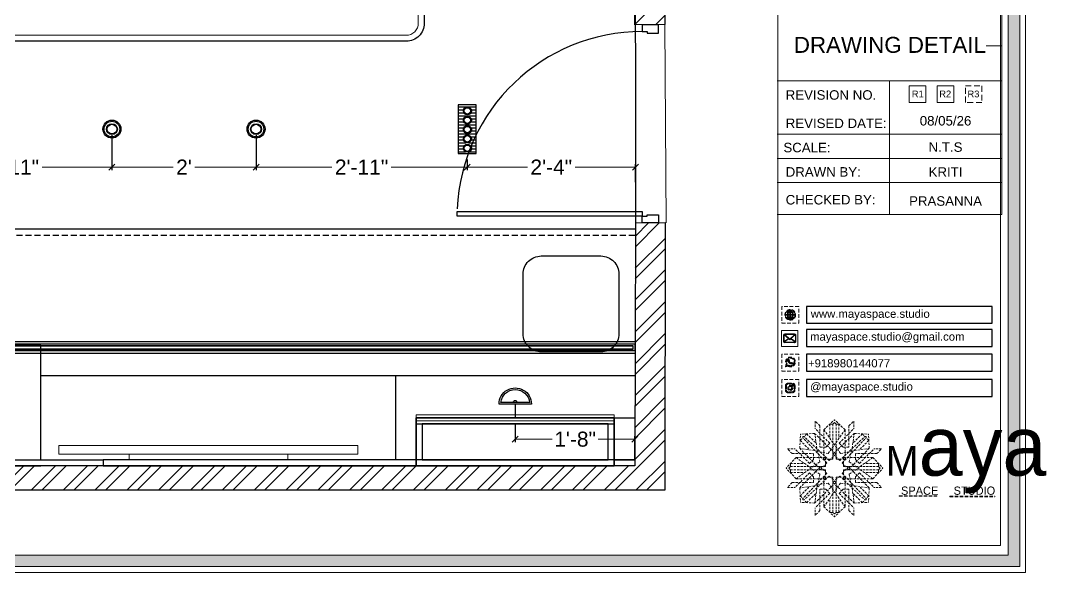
# Model space of a CAD drawing. Header units: millimetres. Extents: x 133760 to 136133, y -184957 to -182282.
# Drawn here: x 133906.8 to 134077.8, y -184265 to -184173 of the extents above; entities that cross this region are included whole.
import ezdxf
from ezdxf.enums import TextEntityAlignment as Align

# ---------------------------------------------------------------- set-up
doc = ezdxf.new("R2010")
doc.units = ezdxf.units.MM
doc.header["$MEASUREMENT"] = 0
doc.header["$PDMODE"] = 35
doc.linetypes.add('DASHEDX2', pattern=[1.5, 1, -0.5])
doc.layers.get('Defpoints').update_dxf_attribs({"color": 220})
for name, color, linetype in [('AR DOOR', 40, 'Continuous'), ('AR ELE-5', 134, 'Continuous'), ('AR HATCH-7', 7, 'Continuous')]:
    doc.layers.add(name, color=color, linetype=linetype)
for name, color, linetype, lineweight in [('Dimension', 10, 'DASHEDX2', 20), ('Electrical', 84, 'Continuous', 30), ('ELEVATION ( SPIRAL STAIR )', 250, 'Continuous', 9), ('FURNITURE', 32, 'Continuous', 9), ('GF FALSE CEILING', 6, 'Continuous', 35), ('NAME PLATE', 7, 'Continuous', 25), ('wall', 7, 'Continuous', 30)]:
    doc.layers.add(name, color=color, linetype=linetype, lineweight=lineweight)
doc.styles.add('Arial', font='arial.ttf')
doc.styles.get("Standard").update_dxf_attribs({"font": 'arial.ttf', "height": 6})
doc.dimstyles.new('ISO-25', dxfattribs={"dimtxt": 2.5, "dimasz": 1, "dimexe": 0.5, "dimexo": 1, "dimtad": 0, "dimdec": 0, "dimlunit": 4, "dimtxsty": 'Arial', "dimblk": 'OBLIQUE', "dimcen": 2.5, "dimclrd": 1, "dimclre": 1, "dimclrt": 5, "dimadec": 0, "dimazin": 0, "dimtfac": 1, "dimtdec": 0, "dimtmove": 0, "dimatfit": 3, "dimfxl": 1, "dimtfillclr": 5, "dimlwd": -1, "dimarcsym": 0})

# ---------------------------------------------------------------- blocks, each defined once
blk = doc.blocks.new('FSFSF')
at = {"color": 42, "lineweight": 5, "true_color": 0xe0ac11}
for p, q in [((28600.03, 143.51), (28600.03, 140.16)), ((28602.15, 141.41), (28600.03, 143.51)), ((28602.15, 141.41), (28602.15, 131.95)), ((28603.86, 139.69), (28608.58, 144.08)), ((28607.9, 142.22), (28606.58, 142.22)), ((28606.58, 142.22), (28606.58, 135.84)), ((28607.9, 142.22), (28608.58, 142.85)), ((28607.9, 142.22), (28607.9, 126.58)), ((28613.31, 139.69), (28608.58, 144.08)), ((28609.27, 142.22), (28608.59, 142.85)), ((28609.27, 142.22), (28609.27, 126.58)), ((28609.27, 142.22), (28610.59, 142.22)), ((28610.59, 142.22), (28610.59, 135.84)), ((28615.02, 141.41), (28617.14, 143.51)), ((28615.02, 141.41), (28615.02, 131.95)), ((28617.14, 143.51), (28617.14, 140.16)), ((28593.19, 131.45), (28593.54, 137.71)), ((28599.8, 138.06), (28593.54, 137.71)), ((28595.12, 136.69), (28594.53, 136.69)), ((28594.56, 136.12), (28594.56, 136.71)), ((28596.24, 137.86), (28595.12, 136.69)), ((28606.27, 126.08), (28595.12, 136.69)), ((28596.24, 137.86), (28600.47, 133.65)), ((28601.03, 130), (28599.8, 138.06)), ((28599.8, 138.05), (28608.58, 129.56)), ((28606.47, 133.76), (28600.03, 140.16)), ((28603.86, 126.58), (28603.86, 139.69)), ((28603.86, 139.69), (28608.58, 133.02)), ((28613.31, 139.69), (28608.59, 133.02)), ((28617.37, 138.05), (28608.59, 129.56)), ((28610.7, 133.76), (28617.14, 140.16)), ((28610.9, 126.08), (28622.05, 136.69)), ((28613.31, 126.58), (28613.31, 139.69)), ((28616.14, 130), (28617.37, 138.06)), ((28620.93, 137.86), (28616.7, 133.65)), ((28617.37, 138.06), (28623.63, 137.71)), ((28620.93, 137.86), (28622.05, 136.69)), ((28622.05, 136.69), (28622.64, 136.69)), ((28622.62, 136.12), (28622.62, 136.71)), ((28624, 131.45), (28623.65, 137.71)), ((28593.39, 135), (28594.56, 136.12)), ((28593.39, 135), (28597.6, 130.78)), ((28605.17, 124.98), (28594.56, 136.12)), ((28604.75, 131.95), (28602.15, 131.95)), ((28606.47, 133.76), (28604.75, 131.95)), ((28605.86, 129.18), (28608.58, 133.02)), ((28611.31, 129.18), (28608.59, 133.02)), ((28610.7, 133.76), (28612.42, 131.95)), ((28612.02, 124.98), (28622.62, 136.12)), ((28612.42, 131.95), (28615.02, 131.95)), ((28623.8, 135), (28619.59, 130.78)), ((28623.8, 135), (28622.62, 136.12)), ((28591.56, 127.39), (28587.17, 122.66)), ((28587.73, 131.22), (28591.08, 131.22)), ((28589.84, 129.1), (28587.73, 131.22)), ((28589.84, 129.1), (28599.29, 129.1)), ((28597.49, 124.78), (28591.08, 131.22)), ((28604.66, 127.39), (28591.56, 127.39)), ((28591.56, 127.39), (28598.23, 122.67)), ((28593.19, 131.45), (28601.69, 122.67)), ((28601.25, 130.22), (28593.19, 131.45)), ((28599.29, 126.5), (28599.29, 129.1)), ((28605.86, 129.18), (28601.03, 130)), ((28602.07, 125.39), (28601.25, 130.22)), ((28603.68, 126.54), (28603.68, 127.39)), ((28604.71, 127.57), (28603.86, 127.57)), ((28604.66, 123.35), (28604.66, 127.39)), ((28604.7, 126.58), (28604.71, 127.57)), ((28606.27, 126.08), (28608.58, 128.27)), ((28607.9, 128.92), (28608.58, 129.56)), ((28607.9, 128.92), (28608.58, 128.27)), ((28609.27, 128.92), (28608.59, 129.56)), ((28609.27, 128.92), (28608.59, 128.27)), ((28610.9, 126.08), (28608.59, 128.27)), ((28611.31, 129.18), (28616.14, 130)), ((28612.46, 126.58), (28612.46, 127.57)), ((28612.46, 127.57), (28613.31, 127.57)), ((28612.52, 123.35), (28612.52, 127.39)), ((28612.52, 127.39), (28625.63, 127.39)), ((28613.51, 126.54), (28613.51, 127.39)), ((28615.12, 125.39), (28615.94, 130.22)), ((28623.99, 131.45), (28615.5, 122.67)), ((28615.94, 130.22), (28624, 131.45)), ((28627.34, 129.1), (28617.89, 129.1)), ((28617.89, 126.5), (28617.89, 129.1)), ((28625.63, 127.39), (28618.96, 122.67)), ((28619.7, 124.78), (28626.1, 131.22)), ((28625.63, 127.39), (28630.02, 122.66)), ((28629.45, 131.22), (28626.1, 131.22)), ((28627.34, 129.1), (28629.45, 131.22)), ((28589.03, 123.35), (28588.4, 122.67)), ((28589.03, 123.35), (28589.03, 124.67)), ((28589.03, 124.67), (28595.4, 124.67)), ((28589.03, 123.35), (28604.66, 123.35)), ((28597.49, 124.78), (28599.29, 126.5)), ((28602.07, 125.39), (28598.23, 122.67)), ((28602.33, 123.35), (28601.69, 122.67)), ((28602.33, 123.35), (28602.97, 122.67)), ((28605.17, 124.98), (28602.97, 122.67)), ((28604.66, 126.54), (28603.68, 126.54)), ((28607.9, 126.58), (28603.86, 126.58)), ((28609.27, 126.58), (28613.31, 126.58)), ((28612.02, 124.98), (28614.21, 122.67)), ((28612.52, 126.54), (28613.51, 126.54)), ((28628.16, 123.35), (28612.52, 123.35)), ((28614.85, 123.35), (28614.21, 122.67)), ((28614.85, 123.35), (28615.5, 122.67)), ((28615.12, 125.39), (28618.96, 122.67)), ((28619.7, 124.78), (28617.89, 126.5)), ((28628.16, 124.67), (28621.78, 124.67)), ((28628.16, 123.35), (28628.16, 124.67)), ((28628.16, 123.35), (28628.78, 122.67)), ((28591.56, 117.94), (28587.17, 122.66)), ((28589.03, 121.98), (28588.4, 122.65)), ((28589.03, 121.98), (28604.66, 121.98)), ((28589.03, 121.98), (28589.03, 120.66)), ((28589.03, 120.66), (28595.4, 120.66)), ((28597.49, 120.54), (28591.08, 114.11)), ((28591.56, 117.94), (28598.23, 122.65)), ((28593.19, 113.88), (28601.69, 122.65)), ((28605.17, 120.35), (28594.56, 109.2)), ((28606.27, 119.15), (28595.12, 108.54)), ((28597.49, 120.54), (28599.29, 118.83)), ((28602.07, 119.94), (28598.23, 122.65)), ((28599.29, 118.83), (28599.29, 116.23)), ((28602.07, 119.94), (28601.25, 115.1)), ((28602.33, 121.98), (28601.69, 122.65)), ((28602.33, 121.98), (28602.97, 122.65)), ((28605.17, 120.35), (28602.97, 122.65)), ((28604.66, 118.78), (28603.68, 118.78)), ((28603.68, 118.78), (28603.68, 117.94)), ((28607.9, 118.65), (28603.86, 118.65)), ((28603.86, 118.65), (28603.86, 105.54)), ((28604.66, 121.98), (28604.66, 117.94)), ((28604.7, 118.65), (28604.71, 117.66)), ((28606.27, 119.15), (28608.58, 116.96)), ((28607.9, 103.01), (28607.9, 118.65)), ((28610.9, 119.15), (28608.59, 116.96)), ((28609.27, 118.65), (28613.31, 118.65)), ((28609.27, 103.01), (28609.27, 118.65)), ((28610.9, 119.15), (28622.05, 108.54)), ((28612.02, 120.35), (28614.21, 122.65)), ((28612.02, 120.35), (28622.62, 109.2)), ((28612.46, 118.65), (28612.46, 117.66)), ((28612.52, 121.98), (28612.52, 117.94)), ((28628.16, 121.98), (28612.52, 121.98)), ((28612.52, 118.78), (28613.51, 118.78)), ((28613.31, 118.65), (28613.31, 105.54)), ((28613.51, 118.78), (28613.51, 117.94)), ((28614.85, 121.98), (28614.21, 122.65)), ((28614.85, 121.98), (28615.5, 122.65)), ((28615.12, 119.94), (28618.96, 122.65)), ((28615.12, 119.94), (28615.94, 115.1)), ((28623.99, 113.88), (28615.5, 122.65)), ((28619.7, 120.54), (28617.89, 118.83)), ((28617.89, 118.83), (28617.89, 116.23)), ((28625.63, 117.94), (28618.96, 122.65)), ((28619.7, 120.54), (28626.1, 114.11)), ((28628.16, 120.66), (28621.78, 120.66)), ((28625.63, 117.94), (28630.02, 122.66)), ((28628.16, 121.98), (28628.78, 122.65)), ((28628.16, 121.98), (28628.16, 120.66)), ((28589.84, 116.23), (28587.73, 114.11)), ((28587.73, 114.11), (28591.08, 114.11)), ((28589.84, 116.23), (28599.29, 116.23)), ((28604.66, 117.94), (28591.56, 117.94)), ((28601.25, 115.1), (28593.19, 113.87)), ((28593.19, 113.87), (28593.54, 107.62)), ((28593.39, 110.32), (28597.6, 114.55)), ((28599.8, 107.17), (28608.58, 115.67)), ((28601.03, 115.23), (28599.8, 107.17)), ((28605.86, 116.05), (28601.03, 115.23)), ((28604.71, 117.66), (28603.86, 117.66)), ((28605.86, 116.05), (28608.58, 112.21)), ((28607.9, 116.31), (28608.58, 116.96)), ((28607.9, 116.31), (28608.58, 115.67)), ((28609.27, 116.31), (28608.59, 116.96)), ((28609.27, 116.31), (28608.59, 115.67)), ((28611.31, 116.05), (28608.59, 112.21)), ((28617.37, 107.17), (28608.59, 115.67)), ((28611.31, 116.05), (28616.14, 115.23)), ((28612.46, 117.66), (28613.31, 117.66)), ((28612.52, 117.94), (28625.63, 117.94)), ((28615.94, 115.1), (28624, 113.87)), ((28616.14, 115.23), (28617.37, 107.17)), ((28627.34, 116.23), (28617.89, 116.23)), ((28623.8, 110.32), (28619.59, 114.55)), ((28624, 113.87), (28623.65, 107.62)), ((28629.45, 114.11), (28626.1, 114.11)), ((28627.34, 116.23), (28629.45, 114.11)), ((28593.39, 110.32), (28594.56, 109.2)), ((28594.56, 109.2), (28594.56, 108.61)), ((28596.24, 107.37), (28600.47, 111.58)), ((28606.47, 111.47), (28600.03, 105.07)), ((28602.15, 103.82), (28602.15, 113.27)), ((28604.75, 113.27), (28602.15, 113.27)), ((28603.86, 105.54), (28608.58, 112.21)), ((28606.47, 111.47), (28604.75, 113.27)), ((28606.58, 103.01), (28606.58, 109.38)), ((28613.31, 105.54), (28608.59, 112.21)), ((28610.59, 103.01), (28610.59, 109.38)), ((28610.7, 111.47), (28612.42, 113.27)), ((28610.7, 111.47), (28617.14, 105.07)), ((28612.42, 113.27), (28615.02, 113.27)), ((28615.02, 103.82), (28615.02, 113.27)), ((28620.93, 107.37), (28616.7, 111.58)), ((28623.8, 110.32), (28622.62, 109.2)), ((28622.62, 109.2), (28622.62, 108.61)), ((28599.8, 107.17), (28593.54, 107.52)), ((28595.12, 108.54), (28594.53, 108.54)), ((28596.24, 107.37), (28595.12, 108.54)), ((28600.03, 101.71), (28600.03, 105.07)), ((28603.86, 105.54), (28608.58, 101.15)), ((28613.31, 105.54), (28608.58, 101.15)), ((28617.14, 101.71), (28617.14, 105.07)), ((28617.37, 107.17), (28623.63, 107.52)), ((28620.93, 107.37), (28622.05, 108.54)), ((28622.05, 108.54), (28622.64, 108.54)), ((28602.15, 103.82), (28600.03, 101.71)), ((28607.9, 103.01), (28606.58, 103.01)), ((28607.9, 103.01), (28608.58, 102.38)), ((28609.27, 103.01), (28608.59, 102.38)), ((28609.27, 103.01), (28610.59, 103.01)), ((28615.02, 103.82), (28617.14, 101.71))]:
    blk.add_line(p, q, dxfattribs=at)
blk = doc.blocks.new('hgwg')
at = {"layer": 'Dimension', "true_color": 0xd39e00}
h = blk.add_hatch(color=42, dxfattribs=at)
h.dxf.hatch_style = 1
h.paths.add_polyline_path([(27505.71, 45.05), (27494.27, 45.05), (27494.27, 44.9), (27505.71, 44.9)])
h = blk.add_hatch(color=42, dxfattribs=at)
h.dxf.hatch_style = 1
h.paths.add_polyline_path([(27523.3, 44.9), (27509.68, 44.9), (27509.68, 44.75), (27523.3, 44.75)])
at = {"layer": 'Dimension', "color": 42, "true_color": 0xd39e00}
for p, q in [((27494.27, 45.05), (27505.71, 45.05)), ((27494.27, 44.9), (27494.27, 45.05)), ((27494.27, 44.9), (27505.71, 44.9)), ((27505.71, 45.05), (27505.71, 44.9)), ((27509.68, 44.9), (27523.3, 44.9)), ((27509.68, 44.9), (27509.68, 44.75)), ((27509.68, 44.75), (27523.3, 44.75)), ((27523.3, 44.75), (27523.3, 44.9))]:
    blk.add_line(p, q, dxfattribs=at)
at = {"layer": 'Dimension', "color": 42, "true_color": 0xd39e00, "attachment_point": 1}
for s, width, insert, char_height in [('{\\fCinzel|b0|i0|c0|p2;\\H1.5x;M\\fAmsterdam One|b0|i0|c0|p2;\\H2x;aya}', 85.3277, (27490.17, 69.17), 6), ('{\\fCinzel|b0|i0|c0|p0;SPACE     STUDIO}', 66.129, (27494.83, 47.86), 2.5)]:
    blk.add_mtext_dynamic_manual_height_columns(s, width=width, gutter_width=30, heights=[0], dxfattribs=dict(at, insert=insert, char_height=char_height))
blk = doc.blocks.new('aggerg')
at = {"layer": 'Dimension', "color": 42, "true_color": 0xd39e00}
blk.add_lwpolyline([(-1.41, 1.41), (1.41, 1.41), (1.41, -1.41), (-1.41, -1.41)], close=True, dxfattribs=at)
at = {"layer": 'NAME PLATE', "lineweight": 0, "insert": (-0.03, 0.62), "char_height": 1.151, "width": 2.2458, "attachment_point": 2, "style": 'Arial'}
blk.add_mtext('R3', dxfattribs=at)
blk = doc.blocks.new('QEGW4TG')
at = {"layer": 'Dimension', "true_color": 0x000000}
h = blk.add_hatch(color=18, dxfattribs=at)
h.dxf.hatch_style = 1
h.paths.add_polyline_path([(2.69, 1.93, 0.170513), (2.95, 1.97, 0.190337), (3.11, 2.18, 0.466684), (3.03, 2.29), (2.79, 2.37, 0.273721), (2.69, 2.34, 0.040749), (2.63, 2.27, -0.441282), (2.53, 2.25, -0.11828), (2.06, 2.64, -0.441282), (2.07, 2.74, 0.040749), (2.13, 2.81, 0.290083), (2.14, 2.92), (2.01, 3.18, 0.316231), (1.91, 3.2, 0.190337), (1.73, 3, 0.170513), (1.72, 2.74, 0.252784)], flags=0)
h.paths.add_polyline_path([(1.19, 1.98), (1.03, 1.3, 0.550912), (1.11, 1.23), (1.75, 1.39, 6.344125)])
h.paths.add_polyline_path([(1.81, 1.7), (1.4, 1.6), (1.5, 2.03, -9.071339)], flags=16)
h.paths.add_polyline_path([(2.95, 1.97, -0.203224), (2.64, 1.94, -0.231509), (1.75, 2.69, -0.209023), (1.73, 3, -0.17811), (1.89, 3.19, -0.370089), (2.01, 3.18), (2.17, 2.86, -0.071517), (2.06, 2.73, 0.321676), (2.05, 2.65, 0.126524), (2.55, 2.24, 0.312216), (2.62, 2.26, -0.041087), (2.68, 2.34, -0.290673), (2.79, 2.37), (3.13, 2.26, -0.24764)], flags=0)
h = blk.add_hatch(color=18, dxfattribs=at)
h.dxf.hatch_style = 1
h.paths.add_polyline_path([(2.69, 2.34, 0.040749), (2.63, 2.27, -0.441282), (2.53, 2.25, -0.11828), (2.06, 2.64, -0.441282), (2.07, 2.74, 0.040749), (2.13, 2.81, 0.290083), (2.14, 2.92), (2.01, 3.18, 0.316231), (1.91, 3.2, 0.190337), (1.73, 3, 0.170513), (1.72, 2.74, 0.252784), (2.69, 1.93, 0.170513), (2.95, 1.97, 0.190337), (3.11, 2.18, 0.466684), (3.03, 2.29), (2.79, 2.37, 0.273721)])
for p, q in [((2.01, 3.18), (2.14, 2.92)), ((1.19, 1.98), (1.03, 1.3)), ((1.1, 1.23), (1.75, 1.39)), ((1.5, 2.03), (1.4, 1.6)), ((1.4, 1.6), (1.81, 1.7)), ((3.07, 2.28), (2.8, 2.36))]:
    blk.add_line(p, q)
blk.add_lwpolyline([(0, 0), (4.68, 0), (4.68, 4.68), (0, 4.68)], close=True)
for centre, radius, start, end in [((2.39, 2.56), 1.34, 241.4727, 205.6422), ((2.39, 2.56), 1.04, 235.9962, 210.8333), ((2.09, 2.87), 0.39, 159.7007, 198.4072), ((2.07, 2.87), 0.364, 118.9685, 159.3648), ((1.94, 3.12), 0.0896, 41.8985, 123.1344), ((2.05, 2.87), 0.104, 320.3924, 28.6971), ((1.09, 1.29), 0.0598, 164.8483, 282.1458), ((2.96, 3.23), 1.33, 201.4218, 258.1669), ((2.11, 2.68), 0.066, 135.9932, 224.8892), ((1.67, 3.16), 0.586, 312.4617, 321.8728), ((3.12, 3.42), 1.31, 216.5455, 243.5279), ((2.57, 2.3), 0.066, 234.2482, 323.1441), ((3.11, 1.94), 0.586, 137.2645, 146.6756), ((2.76, 2.27), 0.104, 70.4402, 138.745), ((2.75, 2.31), 0.39, 260.7301, 299.4366), ((2.76, 2.29), 0.364, 299.7725, 340.1688), ((3.03, 2.2), 0.0896, 336.0029, 57.2388)]:
    blk.add_arc(centre, radius, start, end)
blk = doc.blocks.new('ASGERG')
at = {"layer": 'Dimension', "true_color": 0x000000}
h = blk.add_hatch(color=18, dxfattribs=at)
h.dxf.hatch_style = 1
h.paths.add_polyline_path([(0.99, 1.7, 0.402382), (1.83, 1.03), (2.96, 1.03, 0.426145), (3.66, 1.9), (3.66, 2.99, 0.402382), (2.83, 3.67), (1.69, 3.67, 0.426145), (0.99, 2.79)])
h.paths.add_polyline_path([(1.27, 2.85, -0.426145), (1.72, 3.4), (2.85, 3.4, -0.402382), (3.38, 2.97), (3.38, 1.85, -0.426145), (2.94, 1.3), (1.8, 1.3, -0.402382), (1.27, 1.72)], flags=16)
h.paths.add_polyline_path([(3.02, 2.35, -1), (1.64, 2.35, -1)], flags=0)
h.paths.add_polyline_path([(2.74, 2.35, -1), (1.92, 2.35, -1)], flags=0)
h.paths.add_polyline_path([(3.19, 3.02, -1), (2.86, 3.02, -1)], flags=0)
h.paths.add_polyline_path([(1.64, 2.35, 1), (3.02, 2.35, 1)], flags=0)
h = blk.add_hatch(color=18, dxfattribs=at)
h.dxf.hatch_style = 1
h.paths.add_polyline_path([(1.64, 2.35, 1), (3.02, 2.35, 1)])
h.paths.add_polyline_path([(1.92, 2.35, -1), (2.74, 2.35, -1)], flags=16)
h = blk.add_hatch(color=18, dxfattribs=at)
h.dxf.hatch_style = 1
h.paths.add_polyline_path([(3.19, 3.02, 1), (2.86, 3.02, 1)])
for p, q in [((0.99, 2.99), (0.99, 1.7)), ((1.27, 2.97), (1.27, 1.72)), ((1.69, 3.67), (2.96, 3.67)), ((2.94, 3.4), (1.72, 3.4)), ((3.38, 2.97), (3.38, 1.72)), ((3.66, 2.99), (3.66, 1.7)), ((1.69, 1.03), (2.96, 1.03)), ((2.94, 1.3), (1.72, 1.3))]:
    blk.add_line(p, q)
blk.add_lwpolyline([(0, 0), (4.68, 0), (4.68, 4.68), (0, 4.68)], close=True)
for centre, radius in [((2.33, 2.35), 0.694), ((3.02, 3.02), 0.168), ((2.33, 2.35), 0.414)]:
    blk.add_circle(centre, radius)
for centre, radius, start, end in [((1.76, 2.89), 0.778, 94.8631, 172.8127), ((1.76, 2.91), 0.491, 94.8631, 172.8127), ((2.9, 2.91), 0.491, 7.1873, 85.1369), ((2.89, 2.89), 0.778, 7.1873, 85.1369), ((1.76, 1.8), 0.778, 187.1873, 265.1369), ((1.76, 1.78), 0.491, 187.1873, 265.1369), ((2.9, 1.78), 0.491, 274.8631, 352.8127), ((2.89, 1.8), 0.778, 274.8631, 352.8127)]:
    blk.add_arc(centre, radius, start, end)
blk = doc.blocks.new('DTGWEGEARG')
at = {"layer": 'Dimension', "true_color": 0x000000}
h = blk.add_hatch(color=18, dxfattribs=at)
h.dxf.hatch_style = 1
h.paths.add_polyline_path([(3.83, 2.34, 1), (0.85, 2.34, 1)])
h.paths.add_polyline_path([(2.51, 1.01, 0.105795), (2.96, 1.58, -0.055205), (3.3, 1.41, -0.169822)], flags=16)
h.paths.add_polyline_path([(2.41, 1.12), (2.41, 1.69, -0.058279), (2.81, 1.63, -0.103353)], flags=16)
h.paths.add_polyline_path([(2.26, 1.13, -0.101741), (1.87, 1.63, -0.057171), (2.26, 1.69)], flags=16)
h.paths.add_polyline_path([(2.17, 1.01, -0.169822), (1.38, 1.41, -0.055205), (1.72, 1.58, 0.105795)], flags=16)
h.paths.add_polyline_path([(3.02, 1.72, 0.081336), (3.13, 2.27), (3.68, 2.27, -0.152069), (3.4, 1.52, 0.05687)], flags=16)
h.paths.add_polyline_path([(2.87, 1.77, 0.061945), (2.41, 1.84), (2.41, 2.27), (2.98, 2.27, -0.081344)], flags=16)
h.paths.add_polyline_path([(2.26, 1.84, 0.060923), (1.8, 1.77, -0.081344), (1.7, 2.27), (2.26, 2.27)], flags=16)
h.paths.add_polyline_path([(1.66, 1.72, 0.05687), (1.28, 1.52, -0.152069), (1, 2.27), (1.55, 2.27, 0.081336)], flags=16)
h.paths.add_polyline_path([(2.41, 2.42), (2.41, 2.83, 0.061945), (2.87, 2.91, -0.080009), (2.98, 2.42)], flags=16)
h.paths.add_polyline_path([(3.13, 2.42, 0.080116), (3.02, 2.96, 0.127778), (2.51, 3.67, -0.36029), (3.68, 2.42)], flags=16)
h.paths.add_polyline_path([(2.26, 2.42), (1.7, 2.42, -0.080009), (1.8, 2.91, 0.060923), (2.26, 2.84)], flags=16)
h.paths.add_polyline_path([(1.55, 2.42), (1, 2.42, -0.150466), (1.28, 3.16, 0.05687), (1.66, 2.96, 0.080116)], flags=16)
h.paths.add_polyline_path([(2.41, 2.98), (2.41, 3.56, -0.103353), (2.81, 3.05, -0.058279)], flags=16)
h.paths.add_polyline_path([(2.26, 2.99, -0.057171), (1.87, 3.05, -0.101741), (2.26, 3.55)], flags=16)
h.paths.add_polyline_path([(1.72, 3.1, -0.055205), (1.38, 3.27, -0.169822), (2.17, 3.67, 0.105795)], flags=16)
blk.add_lwpolyline([(0, 0), (4.68, 0), (4.68, 4.68), (0, 4.68)], close=True)
at = {"layer": 'Dimension', "color": 18, "true_color": 0x000000}
for p, q in [((2.26, 3.55), (2.26, 2.99)), ((2.26, 2.84), (2.26, 2.42)), ((2.41, 3.56), (2.41, 2.98)), ((2.41, 2.83), (2.41, 2.42)), ((1, 2.42), (1.55, 2.42)), ((1, 2.27), (1.55, 2.27)), ((1.7, 2.42), (2.26, 2.42)), ((1.7, 2.27), (2.26, 2.27)), ((2.26, 2.27), (2.26, 1.84)), ((2.26, 1.69), (2.26, 1.13)), ((2.41, 2.42), (2.98, 2.42)), ((2.41, 2.27), (2.98, 2.27)), ((2.41, 2.27), (2.41, 1.84)), ((2.41, 1.69), (2.41, 1.12)), ((3.13, 2.42), (3.68, 2.42)), ((3.13, 2.27), (3.68, 2.27))]:
    blk.add_line(p, q, dxfattribs=at)
blk.add_circle((2.34, 2.34), 1.49, dxfattribs=at)
for centre, radius, start, end in [((2.34, 2.34), 1.34, 142.3819, 176.6093), ((2.34, 4.74), 1.9, 236.1399, 249.1595), ((2.34, 2.34), 1.34, 97.3549, 135.9073), ((2.34, 4.74), 1.75, 236.7417, 249.3811), ((3.28, 2.34), 1.73, 159.0567, 177.3789), ((3.28, 2.34), 1.58, 158.8325, 177.1302), ((3.28, 2.34), 1.73, 129.9301, 154.0867), ((2.34, 4.74), 1.9, 253.6799, 267.6253), ((3.28, 2.34), 1.58, 130.1073, 153.3446), ((2.34, 4.74), 1.75, 254.3336, 267.422), ((1.4, 2.34), 1.58, 26.6554, 50.2584), ((2.34, 4.74), 1.75, 272.3248, 285.6664), ((2.34, 4.74), 1.9, 272.1415, 286.3201), ((2.34, 2.34), 1.34, 3.3907, 82.6451), ((1.4, 2.34), 1.73, 25.9133, 50.0699), ((1.4, 2.34), 1.58, 2.8698, 21.1675), ((2.34, 4.74), 1.75, 290.6189, 303.2583), ((2.34, 4.74), 1.9, 290.8405, 303.8601), ((1.4, 2.34), 1.73, 2.6211, 20.9433), ((2.34, 2.34), 1.34, 183.0315, 217.6181), ((2.34, -0.06), 1.9, 110.8405, 123.8601), ((2.34, -0.06), 1.75, 110.6189, 123.2583), ((2.34, 2.34), 1.34, 224.0927, 262.6451), ((3.28, 2.34), 1.73, 182.3435, 200.9433), ((3.28, 2.34), 1.58, 182.5658, 201.1675), ((3.28, 2.34), 1.73, 205.9133, 230.0699), ((2.34, -0.06), 1.9, 92.3747, 106.3201), ((2.34, -0.06), 1.75, 92.578, 105.6664), ((3.28, 2.34), 1.58, 206.6554, 229.8927), ((2.34, -0.06), 1.9, 73.6799, 87.8585), ((2.34, -0.06), 1.75, 74.3336, 87.6752), ((1.4, 2.34), 1.58, 309.7416, 333.3446), ((1.4, 2.34), 1.73, 309.9301, 334.0867), ((2.34, 2.34), 1.34, 277.3549, 315.9073), ((1.4, 2.34), 1.58, 338.8325, 357.4342), ((2.34, -0.06), 1.75, 56.7417, 69.3811), ((1.4, 2.34), 1.73, 339.0567, 357.6565), ((2.34, -0.06), 1.9, 56.1399, 69.1595), ((2.34, 2.34), 1.34, 322.3819, 356.9685)]:
    blk.add_arc(centre, radius, start, end, dxfattribs=at)
blk = doc.blocks.new('*U9')
for points in [[(-1160, 0), (-1120, 0), (-1120, 30), (-1110, 30), (-1110, 100), (-1160, 100)], [(40, 0), (0, 0), (0, 30), (-10, 30), (-10, 100), (40, 100)], [(0, 0), (0, -1120), (-30, -1120), (-30, 0)]]:
    blk.add_lwpolyline(points, close=True)
at = {"layer": 'AR ELE-5', "linetype": 'ByBlock', "ltscale": 15}
blk.add_arc((1.6, 0.7), 1121.6, 180.03474, 267.62699, dxfattribs=at)
blk = doc.blocks.new('ceili')
at = {"color": 9, "lineweight": 9, "true_color": 0xc7c8ca}
for points in [[(133614.58, -184321.39), (133614.58, -184322.84), (133664.41, -184322.84), (133664.41, -184321.39)], [(133626.28, -184322.84), (133626.28, -184323.79), (133652.72, -184323.79), (133652.72, -184322.84)]]:
    blk.add_lwpolyline(points, close=True, dxfattribs=at)
at = {"layer": 'ELEVATION ( SPIRAL STAIR )', "color": 9, "true_color": 0xc7c8ca}
blk.add_lwpolyline([(133674.11, -184317.31), (133707.11, -184317.31), (133707.11, -184316.31), (133674.11, -184316.31)], close=True, dxfattribs=at)
at = {"layer": 'FURNITURE', "color": 3, "linetype": 'DASHEDX2', "lineweight": 30}
blk.add_line((133561.04, -184286.34), (133710.63, -184286.34), dxfattribs=at)
at = {"layer": 'FURNITURE', "color": 9, "lineweight": 30, "true_color": 0xc7c8ca}
for p, q in [((133710.58, -184309.78), (133611.56, -184309.78)), ((133670.66, -184309.81), (133670.66, -184323.81)), ((133674.11, -184324.81), (133674.11, -184316.81)), ((133674.11, -184316.81), (133707.11, -184316.81)), ((133707.11, -184316.81), (133707.11, -184324.81))]:
    blk.add_line(p, q, dxfattribs=at)
for points in [[(133672.46, -184254.05), (133598.37, -184254.05, -0.414214), (133595.37, -184251.05), (133595.37, -184170.46), (133675.46, -184170.46), (133675.46, -184251.05, -0.414214)], [(133691.94, -184302.8), (133691.94, -184292.83, -0.414214), (133694.94, -184289.83), (133704.89, -184289.83, -0.414214), (133707.89, -184292.83), (133707.89, -184302.8, -0.414214), (133704.89, -184305.8), (133694.94, -184305.8, -0.414214)]]:
    blk.add_lwpolyline(points, format="xyb", close=True, dxfattribs=at)
at = {"layer": 'FURNITURE', "color": 9, "true_color": 0xc7c8ca}
blk.add_lwpolyline([(133672.46, -184253.05), (133598.37, -184253.05, -0.414214), (133596.37, -184251.05), (133596.37, -184171.46), (133674.46, -184171.46), (133674.46, -184251.05, -0.414214)], format="xyb", close=True, dxfattribs=at)
at = {"layer": 'FURNITURE', "color": 9, "lineweight": 30, "true_color": 0xc7c8ca}
blk.add_lwpolyline([(133611.56, -184323.81), (133611.57, -184304.71), (133561.05, -184304.71), (133561.04, -184324.81), (133611.56, -184324.81), (133611.56, -184324.81)], dxfattribs=at)
for points in [[(133674.11, -184324.81), (133707.11, -184324.81), (133707.11, -184316.81), (133674.11, -184316.81)], [(133674.11, -184317.81), (133707.11, -184317.81), (133707.11, -184316.81), (133674.11, -184316.81)], [(133675.11, -184323.81), (133706.11, -184323.81), (133706.11, -184317.81), (133675.11, -184317.81)], [(133710.56, -184323.81), (133707.11, -184323.81), (133707.11, -184316.81), (133710.56, -184316.81)], [(133621.94, -184324.81), (133606.94, -184324.81), (133606.94, -184323.81), (133621.94, -184323.81)], [(133674.11, -184323.81), (133621.94, -184323.81), (133621.94, -184324.81), (133674.11, -184324.81)], [(133674.11, -184324.81), (133707.11, -184324.81), (133707.11, -184323.81), (133674.11, -184323.81)], [(133707.11, -184323.81), (133710.56, -184323.81), (133710.56, -184324.81), (133707.11, -184324.81)]]:
    blk.add_lwpolyline(points, close=True, dxfattribs=at)
blk = doc.blocks.new('_Oblique')
at = {"layer": 'wall', "color": 0, "lineweight": -2}
blk.add_line((-0.5, -0.5), (0.5, 0.5), dxfattribs=at)
blk = doc.blocks.new('*D26')
at = {"layer": 'Defpoints', "color": 0, "transparency": 16777216}
for p in [(133922.05, -184191.14), (133946.05, -184191.14), (133946.05, -184197.46)]:
    blk.add_point(p, dxfattribs=at)
at = {"layer": 'FURNITURE', "color": 1, "lineweight": -2, "transparency": 16777216}
for p, q in [((133922.05, -184192.14), (133922.05, -184197.96)), ((133946.05, -184192.14), (133946.05, -184197.96))]:
    blk.add_line(p, q, dxfattribs=at)
at = {"layer": 'FURNITURE', "color": 1, "transparency": 16777216}
for p, q in [((133922.05, -184197.46), (133932.25, -184197.46)), ((133946.05, -184197.46), (133935.85, -184197.46))]:
    blk.add_line(p, q, dxfattribs=at)
at = {"layer": 'FURNITURE', "color": 1, "transparency": 16777216, "rotation": 180}
blk.add_blockref('_Oblique', (133922.05, -184197.46), dxfattribs=at)
at = {"layer": 'FURNITURE', "color": 1, "transparency": 16777216}
blk.add_blockref('_Oblique', (133946.05, -184197.46), dxfattribs=at)
at = {"layer": 'FURNITURE', "color": 5, "transparency": 16777216, "insert": (133934.05, -184197.46), "char_height": 2.5, "attachment_point": 5, "style": 'Arial'}
blk.add_mtext("2'", dxfattribs=at)
blk = doc.blocks.new('*D27')
at = {"layer": 'Defpoints', "color": 0, "transparency": 16777216}
for p in [(133946.05, -184191.14), (133981.24, -184195.18), (133981.24, -184197.46)]:
    blk.add_point(p, dxfattribs=at)
at = {"layer": 'FURNITURE', "color": 1, "lineweight": -2, "transparency": 16777216}
for p, q in [((133946.05, -184192.14), (133946.05, -184197.96)), ((133981.24, -184196.18), (133981.24, -184197.96))]:
    blk.add_line(p, q, dxfattribs=at)
at = {"layer": 'FURNITURE', "color": 1, "transparency": 16777216}
for p, q in [((133946.05, -184197.46), (133958.7, -184197.46)), ((133981.24, -184197.46), (133968.58, -184197.46))]:
    blk.add_line(p, q, dxfattribs=at)
at = {"layer": 'FURNITURE', "color": 1, "transparency": 16777216, "rotation": 180}
blk.add_blockref('_Oblique', (133946.05, -184197.46), dxfattribs=at)
at = {"layer": 'FURNITURE', "color": 1, "transparency": 16777216}
blk.add_blockref('_Oblique', (133981.24, -184197.46), dxfattribs=at)
at = {"layer": 'FURNITURE', "color": 5, "transparency": 16777216, "insert": (133963.64, -184197.46), "char_height": 2.5, "attachment_point": 5, "style": 'Arial'}
blk.add_mtext('2\'-11"', dxfattribs=at)
blk = doc.blocks.new('*D28')
at = {"layer": 'Defpoints', "color": 0, "transparency": 16777216}
for p in [(133981.24, -184195.18), (134009.26, -184197.46), (134009.26, -184200.99)]:
    blk.add_point(p, dxfattribs=at)
at = {"layer": 'FURNITURE', "color": 1, "lineweight": -2, "transparency": 16777216}
for p, q in [((133981.24, -184196.18), (133981.24, -184197.96)), ((134009.26, -184199.99), (134009.26, -184196.96))]:
    blk.add_line(p, q, dxfattribs=at)
at = {"layer": 'FURNITURE', "color": 1, "transparency": 16777216}
for p, q in [((133981.24, -184197.46), (133991.28, -184197.46)), ((134009.26, -184197.46), (133999.22, -184197.46))]:
    blk.add_line(p, q, dxfattribs=at)
at = {"layer": 'FURNITURE', "color": 1, "transparency": 16777216, "rotation": 180}
blk.add_blockref('_Oblique', (133981.24, -184197.46), dxfattribs=at)
at = {"layer": 'FURNITURE', "color": 1, "transparency": 16777216}
blk.add_blockref('_Oblique', (134009.26, -184197.46), dxfattribs=at)
at = {"layer": 'FURNITURE', "color": 5, "transparency": 16777216, "insert": (133995.25, -184197.46), "char_height": 2.5, "attachment_point": 5, "style": 'Arial'}
blk.add_mtext('2\'-4"', dxfattribs=at)
blk = doc.blocks.new('*D30')
at = {"layer": 'Defpoints', "color": 0, "transparency": 16777216}
for p in [(133922.05, -184191.14), (133886.86, -184195.18), (133922.05, -184197.46)]:
    blk.add_point(p, dxfattribs=at)
at = {"layer": 'FURNITURE', "color": 1, "lineweight": -2, "transparency": 16777216}
for p, q in [((133922.05, -184192.14), (133922.05, -184197.96)), ((133886.86, -184196.18), (133886.86, -184197.96))]:
    blk.add_line(p, q, dxfattribs=at)
at = {"layer": 'FURNITURE', "color": 1, "transparency": 16777216}
for p, q in [((133886.86, -184197.46), (133900.52, -184197.46)), ((133922.05, -184197.46), (133910.4, -184197.46))]:
    blk.add_line(p, q, dxfattribs=at)
at = {"layer": 'FURNITURE', "color": 1, "transparency": 16777216, "rotation": 180}
blk.add_blockref('_Oblique', (133886.86, -184197.46), dxfattribs=at)
at = {"layer": 'FURNITURE', "color": 1, "transparency": 16777216}
blk.add_blockref('_Oblique', (133922.05, -184197.46), dxfattribs=at)
at = {"layer": 'FURNITURE', "color": 5, "transparency": 16777216, "insert": (133905.46, -184197.46), "char_height": 2.5, "attachment_point": 5, "style": 'Arial'}
blk.add_mtext('2\'-11"', dxfattribs=at)
blk = doc.blocks.new('A$C2E9001B6')
at = {"layer": 'Electrical', "ltscale": 10}
for p, q in [((0, 5), (5.83, 5)), ((2.92, 2.71), (2.92, 5)), ((0.21, 2.71), (5.62, 2.71)), ((0.51, 2.42), (5.32, 2.42))]:
    blk.add_line(p, q, dxfattribs=at)
at = {"layer": 'Electrical', "ltscale": 10, "extrusion": (0, 0, -1)}
for centre, major_axis, start_param, end_param in [((2.92, 2.71), (-1.91, 1.91), 2.356194, 5.497787), ((2.92, 2.71), (1.71, 1.71), 0.902965, 3.809424), ((2.92, 2.43), (-0.223, 0.223), 2.378522, 5.47546)]:
    blk.add_ellipse(centre, major_axis=major_axis, ratio=1, start_param=start_param, end_param=end_param, dxfattribs=at)
blk = doc.blocks.new('*D275')
at = {"layer": 'Defpoints', "color": 0, "transparency": 16777216}
for p in [(133989.24, -184239.25), (134009.19, -184242.82), (134009.19, -184247.29)]:
    blk.add_point(p, dxfattribs=at)
at = {"layer": 'FURNITURE', "color": 1, "lineweight": -2, "transparency": 16777216}
for p, q in [((133989.24, -184240.25), (133989.24, -184243.32)), ((134009.19, -184246.29), (134009.19, -184242.32))]:
    blk.add_line(p, q, dxfattribs=at)
at = {"layer": 'FURNITURE', "color": 1, "transparency": 16777216}
for p, q in [((133989.24, -184242.82), (133995.39, -184242.82)), ((134009.19, -184242.82), (134003.05, -184242.82))]:
    blk.add_line(p, q, dxfattribs=at)
at = {"layer": 'FURNITURE', "color": 1, "transparency": 16777216, "rotation": 180}
blk.add_blockref('_Oblique', (133989.24, -184242.82), dxfattribs=at)
at = {"layer": 'FURNITURE', "color": 1, "transparency": 16777216}
blk.add_blockref('_Oblique', (134009.19, -184242.82), dxfattribs=at)
at = {"layer": 'FURNITURE', "color": 5, "transparency": 16777216, "insert": (133999.22, -184242.82), "char_height": 2.5, "attachment_point": 5, "style": 'Arial'}
blk.add_mtext('1\'-8"', dxfattribs=at)

msp = doc.modelspace()

# ---------------------------------------------------------------- hatches: boundary and pattern name
at = {"layer": 'AR HATCH-7', "lineweight": 0, "true_color": 0x939598, "transparency": 33554687}
h = msp.add_hatch(dxfattribs=at)
h.set_pattern_fill('ANSI32', color=252, scale=10)
h.set_pattern_definition([(45, (3e-11, -486.8782), (-2.65165043, 2.65165043), []), (45, (1.7678, -486.8782), (-2.65165043, 2.65165043), [])])
h.paths.add_polyline_path([(134014.64, -184074.69), (133854.67, -184075.14), (133854.67, -184121.75), (133859.67, -184121.75), (133859.67, -184087.75), (133884.17, -184087.75), (133884.17, -184083.75), (134009.17, -184083.75), (134009.19, -184108.75), (134009.19, -184108.75), (134009.19, -184109.76), (134014.19, -184109.73)])
h.paths.add_polyline_path([(133859.67, -184180.75), (133854.67, -184180.75), (133854.67, -184251.25), (134014.21, -184251.25), (134014.26, -184206.75), (134009.26, -184206.79), (134009.19, -184247.25), (133910.19, -184247.25), (133910.19, -184247.25), (133859.67, -184247.25), (133859.68, -184227.16)])
h.paths.add_polyline_path([(134014.19, -184137.72), (134009.19, -184137.75), (134009.19, -184173.76), (134014.19, -184173.72)])
at = {"layer": 'Dimension', "true_color": 0xd39e00, "transparency": 33554687}
h = msp.add_hatch(color=42, dxfattribs=at)
h.paths.add_polyline_path([(133797.27, -184069.75), (133797.27, -184264.05), (134073.32, -184264.05), (134073.32, -184069.75)])
h.paths.add_polyline_path([(133799.21, -184071.68), (134071.38, -184071.68), (134071.38, -184262.11), (133799.21, -184262.11)], flags=16)
at = {"layer": 'Dimension', "true_color": 0x000000, "transparency": 33554687}
h = msp.add_hatch(color=18, dxfattribs=at)
h.dxf.hatch_style = 1
h.paths.add_polyline_path([(134035.8, -184226.72, 0.414214), (134036, -184226.52), (134036, -184225.49, 0.414214), (134035.8, -184225.28), (134034.16, -184225.28, 0.414214), (134033.96, -184225.49), (134033.96, -184226.52, 0.414214), (134034.16, -184226.72)])
h.paths.add_polyline_path([(134035.13, -184226.1), (134035.89, -184226.61, -0.198912), (134035.8, -184226.65), (134034.16, -184226.65, -0.198912), (134034.07, -184226.61), (134034.83, -184226.1), (134034.98, -184226.25)], flags=16)
h.paths.add_polyline_path([(134034.98, -184226.14), (134034.15, -184225.36, -0.028783), (134034.16, -184225.36), (134035.8, -184225.36, -0.028783), (134035.81, -184225.36)], flags=16)
h.paths.add_polyline_path([(134035.19, -184226.05), (134035.89, -184225.4, -0.202482), (134035.92, -184225.49), (134035.92, -184226.52, -0.043076), (134035.92, -184226.54)], flags=16)
h.paths.add_polyline_path([(134034.77, -184226.05), (134034.03, -184226.54, -0.043076), (134034.03, -184226.52), (134034.03, -184225.49, -0.202482), (134034.07, -184225.4)], flags=16)
at = {"layer": 'Electrical', "lineweight": 25, "true_color": 0x000000}
h = msp.add_hatch(dxfattribs=at)
h.set_pattern_fill('ANSI31', color=18, scale=4, angle=315)
h.set_pattern_definition([(360, (154844.2026, -171195.9027), (2e-16, 0.5), [])])
h.paths.add_polyline_path([(133979.74, -184189.42), (133980.79, -184188.56, 0.675401), (133981.93, -184188.1, 0.15536), (133981.81, -184187.71), (133982.55, -184187.09), (133982.74, -184187.09), (133982.74, -184195.18), (133979.74, -184195.18)])
h.paths.add_polyline_path([(133980.6, -184194.32, 1), (133981.93, -184194.32, 1)], flags=16)
h.paths.add_polyline_path([(133981.93, -184192.76, 1), (133980.6, -184192.76, 1)], flags=16)
h.paths.add_polyline_path([(133980.74, -184194.32, 1), (133981.79, -184194.32, 1)], flags=0)
h.paths.add_polyline_path([(133981.79, -184192.76, 1), (133980.74, -184192.76, 1)], flags=0)
h.paths.add_polyline_path([(133981.93, -184191.21, 1), (133980.6, -184191.21, 1)], flags=16)
h.paths.add_polyline_path([(133981.79, -184191.21, 1), (133980.74, -184191.21, 1)], flags=0)
h.paths.add_polyline_path([(133981.93, -184189.65, 1), (133980.6, -184189.65, 1)], flags=16)
h.paths.add_polyline_path([(133981.79, -184189.65, 1), (133980.74, -184189.65, 1)], flags=0)
h.paths.add_polyline_path([(133980.79, -184188.56), (133979.74, -184189.42), (133979.74, -184187.09), (133982.55, -184187.09), (133981.81, -184187.71, 0.731062), (133980.6, -184188.1, 0.193744)], flags=17)

# ---------------------------------------------------------------- linework, layer by layer
at = {"color": 18, "true_color": 0x000000, "transparency": 33554687}
for points in [[(134037.78, -184223.5), (134068.71, -184223.5), (134068.71, -184220.67), (134037.78, -184220.67)], [(134037.78, -184227.36), (134068.71, -184227.36), (134068.71, -184224.53), (134037.78, -184224.53)], [(134037.8, -184231.48), (134068.71, -184231.48), (134068.71, -184228.65), (134037.8, -184228.65)], [(134037.78, -184235.69), (134068.71, -184235.69), (134068.71, -184232.86), (134037.78, -184232.86)]]:
    msp.add_lwpolyline(points, close=True, dxfattribs=at)
at = {"layer": 'Dimension', "color": 42, "linetype": 'Continuous', "true_color": 0xd39e00, "transparency": 33554687}
for p, q in [((134070.3, -184171.47), (134070.3, -184205.37)), ((134067.71, -184177.28), (134070.3, -184177.28)), ((134032.86, -184183.09), (134070.3, -184183.09)), ((134051.58, -184205.37), (134051.58, -184183.09)), ((134070.3, -184192), (134032.86, -184192)), ((134070.3, -184196.02), (134032.86, -184196.02)), ((134070.3, -184200.03), (134032.86, -184200.03)), ((134032.86, -184205.37), (134070.3, -184205.37))]:
    msp.add_line(p, q, dxfattribs=at)
at = {"layer": 'Dimension', "color": 18, "linetype": 'Continuous', "true_color": 0x000000, "transparency": 33554687}
for p, q in [((134033.96, -184225.49), (134033.96, -184226.52)), ((134034.03, -184225.49), (134034.03, -184226.52)), ((134034.07, -184225.4), (134034.77, -184226.05)), ((134034.15, -184225.36), (134034.98, -184226.14)), ((134034.16, -184225.28), (134035.8, -184225.28)), ((134034.16, -184225.36), (134035.8, -184225.36)), ((134034.98, -184226.14), (134035.81, -184225.36)), ((134035.19, -184226.05), (134035.89, -184225.4)), ((134035.92, -184225.49), (134035.92, -184226.52)), ((134036, -184225.49), (134036, -184226.52)), ((134034.03, -184226.54), (134034.77, -184226.05)), ((134034.07, -184226.61), (134034.83, -184226.1)), ((134034.16, -184226.65), (134035.8, -184226.65)), ((134034.16, -184226.72), (134035.8, -184226.72)), ((134034.83, -184226.1), (134034.98, -184226.25)), ((134034.98, -184226.25), (134035.13, -184226.1)), ((134035.89, -184226.61), (134035.13, -184226.1)), ((134035.92, -184226.54), (134035.19, -184226.05))]:
    msp.add_line(p, q, dxfattribs=at)
at = {"layer": 'Dimension', "color": 42, "linetype": 'Continuous', "true_color": 0xd39e00, "transparency": 33554687}
for points in [[(133796.3, -184068.78), (134074.29, -184068.78), (134074.29, -184265.02), (133796.3, -184265.02)], [(133797.27, -184069.75), (134073.32, -184069.75), (134073.32, -184264.05), (133797.27, -184264.05)], [(133799.21, -184071.68), (134071.38, -184071.68), (134071.38, -184262.11), (133799.21, -184262.11)], [(134032.98, -184260.52), (134032.98, -184073.28), (134070.07, -184073.28), (134070.07, -184260.52)], [(134054.89, -184183.95), (134057.63, -184183.95), (134057.63, -184186.68), (134054.89, -184186.68)], [(134059.57, -184183.95), (134062.3, -184183.95), (134062.3, -184186.68), (134059.57, -184186.68)]]:
    msp.add_lwpolyline(points, close=True, dxfattribs=at)
at = {"layer": 'Dimension', "linetype": 'Continuous', "transparency": 33554687}
msp.add_lwpolyline([(134033.63, -184227.38), (134036.32, -184227.38), (134036.32, -184224.69), (134033.63, -184224.69)], close=True, dxfattribs=at)
at = {"layer": 'Dimension', "color": 18, "true_color": 0x000000, "transparency": 33554687}
for centre, radius, start, end in [((134034.16, -184225.49), 0.206, 90, 180), ((134034.16, -184225.49), 0.129, 134.2135, 180), ((134034.16, -184225.49), 0.129, 90, 96.5948), ((134035.8, -184225.49), 0.206, 0, 90), ((134035.8, -184225.49), 0.129, 83.4052, 90), ((134035.8, -184225.49), 0.129, 0, 45.7865), ((134034.16, -184226.52), 0.206, 180, 270), ((134034.16, -184226.52), 0.129, 180, 189.8662), ((134034.16, -184226.52), 0.129, 225, 270), ((134035.8, -184226.52), 0.206, 270, 0), ((134035.8, -184226.52), 0.129, 270, 315), ((134035.8, -184226.52), 0.129, 350.1338, 0)]:
    msp.add_arc(centre, radius, start, end, dxfattribs=at)
at = {"layer": 'Electrical', "color": 240, "true_color": 0xed1f24}
msp.add_lwpolyline([(133979.74, -184187.09), (133979.74, -184195.18), (133982.74, -184195.18), (133982.74, -184187.09)], close=True, dxfattribs=at)
at = {"layer": 'Electrical', "color": 7, "lineweight": 30}
msp.add_lwpolyline([(133867.67, -184228.05), (134009.22, -184228.05), (134009.22, -184226.99), (133867.67, -184226.99)], close=True, dxfattribs=at)
at = {"layer": 'Electrical', "color": 175, "lineweight": 30, "ltscale": 8, "true_color": 0x4554a5}
for points in [[(134008.83, -184227.22), (134008.83, -184227.84), (133868.18, -184227.84), (133868.18, -184227.22)], [(134008.81, -184227.24), (134008.81, -184227.82), (133868.2, -184227.82), (133868.2, -184227.24)]]:
    msp.add_lwpolyline(points, close=True, dxfattribs=at)
at = {"layer": 'Electrical', "color": 18, "lineweight": 25, "true_color": 0x000000}
for centre, radius in [((133981.27, -184188.1), 0.662), ((133981.27, -184188.1), 0.53), ((133981.27, -184189.65), 0.662), ((133981.27, -184189.65), 0.53), ((133981.27, -184191.21), 0.662), ((133981.27, -184191.21), 0.53), ((133981.27, -184192.76), 0.662), ((133981.27, -184192.76), 0.53), ((133981.27, -184194.32), 0.662), ((133981.27, -184194.32), 0.53)]:
    msp.add_circle(centre, radius, dxfattribs=at)
at = {"layer": 'Electrical', "color": 18, "ltscale": 8, "true_color": 0x000000}
for centre, radius in [((133922.05, -184191.14), 1.5), ((133922.05, -184191.14), 1.3), ((133946.05, -184191.14), 1.5), ((133946.05, -184191.14), 1.3), ((133922.05, -184191.14), 0.904), ((133922.05, -184191.14), 0.804), ((133946.05, -184191.14), 0.904), ((133946.05, -184191.14), 0.804)]:
    msp.add_circle(centre, radius, dxfattribs=at)
at = {"layer": 'FURNITURE', "lineweight": 5}
msp.add_line((134014.19, -184173.72), (134014.39, -184206.75), dxfattribs=at)
at = {"layer": 'GF FALSE CEILING', "lineweight": 25}
for points in [[(133859.67, -184087.75), (133884.17, -184087.75), (133884.17, -184083.75), (134009.17, -184083.75), (134009.26, -184207.79), (133859.67, -184207.79)], [(133859.67, -184226.52), (134009.22, -184226.52), (134009.22, -184228.52), (133859.67, -184228.52)]]:
    msp.add_lwpolyline(points, close=True, dxfattribs=at)
at = {"layer": 'wall', "lineweight": 30}
for points in [[(134009.19, -184137.75), (134014.19, -184137.72), (134014.19, -184173.72), (134009.19, -184173.76)], [(134009.26, -184206.79), (134009.19, -184247.25), (133859.67, -184247.25), (133859.67, -184180.75), (133854.67, -184180.75), (133854.67, -184251.25), (134014.21, -184251.25), (134014.26, -184206.75)]]:
    msp.add_lwpolyline(points, close=True, dxfattribs=at)

# ---------------------------------------------------------------- block references
at = {"transparency": 33554687, "rotation": 180}
msp.add_blockref('A$C2E9001B6', (133992.16, -184234.25), dxfattribs=at)
at = {"layer": 'AR DOOR', "linetype": 'ByBlock', "lineweight": -2, "extrusion": (0, 0, -1), "xscale": -0.02749999999996862, "yscale": 0.02749999999996862, "zscale": -0.02749999999996862, "rotation": 90}
msp.add_blockref('*U9', (-134010.39, -184205.67), dxfattribs=at)
at = {"layer": 'Dimension', "transparency": 33554687, "xscale": 0.6043375001775517, "yscale": 0.6043375001775517, "zscale": 0.6043375001775517}
msp.add_blockref('DTGWEGEARG', (134033.65, -184223.5), dxfattribs=at)
at = {"layer": 'Dimension', "color": 42, "true_color": 0xd39e00, "transparency": 33554687}
for name, p, xscale, yscale, zscale in [('QEGW4TG', (134033.66, -184231.48), 0.6043375001775517, 0.6043375001775517, 0.6043375001775517), ('ASGERG', (134033.65, -184235.69), 0.6043375001775517, 0.6043375001775517, 0.6043375001775517), ('FSFSF', (123286.29, -184293.75), 0.3759760384664457, 0.3759760384664457, 0.3759760384664457), ('hgwg', (118967.73, -184276.96), 0.548677340142124, 0.548677340142124, 0.548677340142124)]:
    msp.add_blockref(name, p, dxfattribs=dict(at, xscale=xscale, yscale=yscale, zscale=zscale))
at = {"layer": 'FURNITURE', "lineweight": 30}
msp.add_blockref('ceili', (298.63, 77.55), dxfattribs=at)
at = {"layer": 'NAME PLATE', "transparency": 33554687, "xscale": 0.9686924564324417, "yscale": 0.9686924564324417, "zscale": 0.9686924564324417}
msp.add_blockref('aggerg', (134065.62, -184185.32), dxfattribs=at)

# ---------------------------------------------------------------- texts
at = {"color": 18, "true_color": 0x000000, "transparency": 33554687, "char_height": 1.3513, "attachment_point": 1}
for s, width, gutter_width, insert in [('www.mayaspace.studio', 9.0744, 7.59, (134038.48, -184221.23)), ('mayaspace.studio@gmail.com', 5.6613, 4.74, (134038.37, -184225.04)), ('+918980144077', 22.0763, 4.74, (134038.02, -184229.48)), ('@mayaspace.studio', 5.6613, 4.74, (134038.37, -184233.37))]:
    msp.add_mtext_dynamic_manual_height_columns(s, width=width, gutter_width=gutter_width, heights=[0], dxfattribs=dict(at, insert=insert))
at = {"layer": 'NAME PLATE', "transparency": 33554687, "style": 'Arial'}
for s, height, p in [('DRAWING DETAIL', 2.6605, (134051.67, -184178.43)), ('REVISION NO.', 1.5811, (134041.85, -184186.24)), ('REVISED DATE: ', 1.5811, (134043.02, -184190.96)), ('SCALE:', 1.581, (134037.85, -184195)), ('DRAWN BY:', 1.581, (134040.56, -184199.06)), ('KRITI', 1.581, (134060.94, -184199.07)), ('CHECKED BY:', 1.5811, (134041.79, -184203.7)), ('PRASANNA', 1.581, (134060.94, -184203.91))]:
    msp.add_text(s, height=height, dxfattribs=at).set_placement(p, align=Align.CENTER)
for s, p in [('R1', (134055.31, -184185.83)), ('R2', (134059.89, -184185.83))]:
    msp.add_text(s, height=1.115, dxfattribs=at).set_placement(p)
at = {"layer": 'NAME PLATE', "lineweight": 0, "transparency": 33554687, "char_height": 1.581, "attachment_point": 2, "style": 'Arial'}
for s, insert, width in [('08/05/26', (134060.94, -184188.96), 13.7025), ('N.T.S', (134060.94, -184193.34), 3.086)]:
    msp.add_mtext(s, dxfattribs=dict(at, insert=insert, width=width))

# ---------------------------------------------------------------- dimensions: what is measured, and where the dimension line sits
at = {"layer": 'FURNITURE'}
dim = msp.add_linear_dim(base=(133922.05, -184197.46), p1=(133886.86, -184195.18), p2=(133922.05, -184191.14), dimstyle='ISO-25', override={"dimtmove": 1}, dxfattribs=at)
dim.commit()
dim.dimension.update_dxf_attribs({"geometry": '*D30', "text_midpoint": (133905.46, -184197.46), "dimtype": 160})
for base, p1, p2, picture, middle in [((133946.05, -184197.46), (133922.05, -184191.14), (133946.05, -184191.14), '*D26', (133934.05, -184197.46)), ((133981.24, -184197.46), (133946.05, -184191.14), (133981.24, -184195.18), '*D27', (133963.64, -184197.46)), ((134009.26, -184197.46), (133981.24, -184195.18), (134009.26, -184200.99), '*D28', (133995.25, -184197.46)), ((134009.19, -184242.82), (133989.24, -184239.25), (134009.19, -184247.29), '*D275', (133999.22, -184242.82))]:
    dim = msp.add_linear_dim(base=base, p1=p1, p2=p2, dimstyle='ISO-25', override={"dimtmove": 1}, dxfattribs=at)
    dim.commit()
    dim.dimension.update_dxf_attribs({"geometry": picture, "text_midpoint": middle})

doc.saveas('drawing.dxf')
